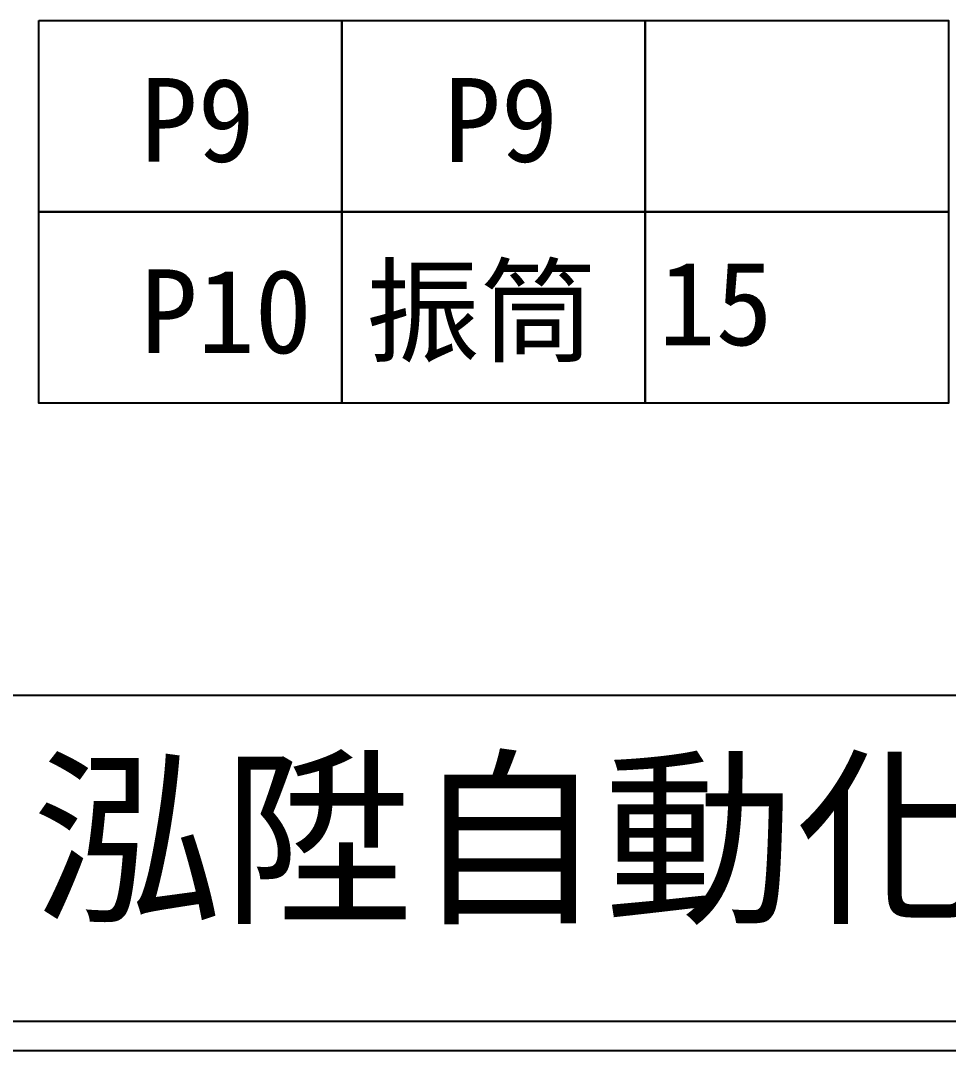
# Model space of a CAD drawing. Extents: x 10 to 297, y 3 to 207.
# Drawn here: x 48.12 to 87.94, y 3 to 47.19 of the extents above; entities that cross this region are included whole.
import ezdxf

# ---------------------------------------------------------------- set-up
doc = ezdxf.new("R2010")
doc.units = 0
doc.layers.add('圖框層', color=7, linetype='CONTINUOUS')
doc.layers.add('標尺寸層', color=3, linetype='CONTINUOUS')
doc.styles.add('STSL', font='kaiu.ttf')

msp = doc.modelspace()

# ---------------------------------------------------------------- linework, layer by layer
at = {"layer": '圖框層', "color": 7}
for p, q in [((11.25, 18.25), (295.75, 18.25)), ((11.25, 4.25), (295.75, 4.25)), ((10, 3), (297, 3))]:
    msp.add_line(p, q, dxfattribs=at)
at = {"layer": '標尺寸層', "color": 7}
for points in [[(48.904, 47.192), (61.916, 47.192), (61.916, 38.982), (48.904, 38.982)], [(61.916, 47.191), (74.928, 47.191), (74.928, 38.982), (61.916, 38.982)], [(74.928, 47.191), (87.94, 47.191), (87.94, 38.982), (74.928, 38.982)], [(48.904, 38.982), (61.916, 38.982), (61.916, 30.772), (48.904, 30.772)], [(61.916, 38.981), (74.928, 38.981), (74.928, 30.772), (61.916, 30.772)], [(74.928, 38.981), (87.94, 38.981), (87.94, 30.772), (74.928, 30.772)]]:
    msp.add_lwpolyline(points, close=True, dxfattribs=at)

# ---------------------------------------------------------------- texts
at = {"layer": '圖框層', "color": 4, "style": 'STSL'}
for s, height, p in [('P9', 3.6, (53.274, 41.131)), ('P9', 3.6, (66.286, 41.13)), ('振筒', 3.6, (62.943, 32.92)), ('15', 3.6, (75.502, 33.26)), ('P10', 3.6, (53.274, 32.921)), ('泓陞自動化科技有限公司', 6, (48.604, 9.076))]:
    msp.add_text(s, height=height, dxfattribs=at).set_placement(p)

doc.saveas('drawing.dxf')
